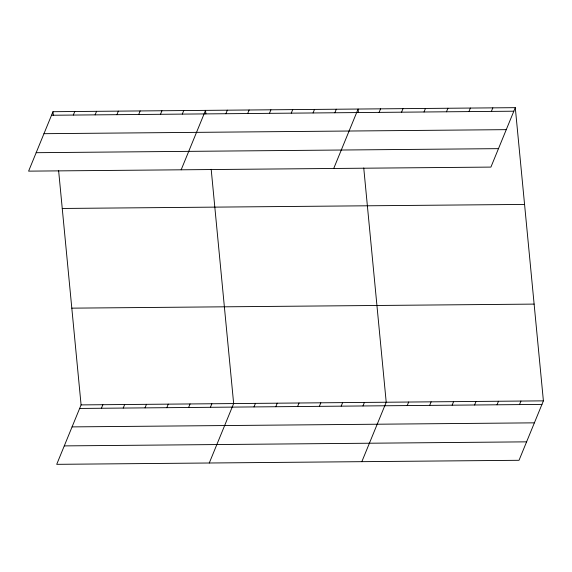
<?xml version="1.0" encoding="UTF-8"?>
<svg xmlns="http://www.w3.org/2000/svg" width="572" height="572" viewBox="0 0 572 572"><rect width="100%" height="100%" fill="white"/><g stroke="black" fill="none" stroke-linecap="round" stroke-linejoin="round"><path stroke-width="0.86" d="M52.974 111.704L28.6 171.142L490.912 167.095L515.286 107.665L52.974 111.704L53.31 115.229M73.316 115.058L74.768 111.519M95.109 114.865L96.568 111.325M116.91 114.679L118.361 111.132M138.703 114.486L140.154 110.947M160.496 114.293L161.947 110.754M182.289 114.107L183.741 110.56M58.623 170.642L81.088 404.904L56.714 464.335L519.026 460.296L543.4 400.858L515.286 107.665M181.16 169.805L205.541 110.375L205.877 113.892M101.43 408.258L102.881 404.711M225.883 113.721L227.334 110.181M123.223 408.065L124.675 404.526M247.676 113.535L249.127 109.988M145.023 407.872L146.475 404.332M269.469 113.342L270.921 109.803M166.817 407.686L168.268 404.139M291.262 113.149L292.714 109.609M188.61 407.493L190.061 403.954M313.063 112.963L314.514 109.416M210.403 407.3L211.855 403.761M334.856 112.77L336.307 109.231M209.273 463.005L233.655 403.567L211.19 169.305M333.726 168.468L358.101 109.037L358.437 112.555M253.997 406.921L255.448 403.382M379.107 112.384L380.559 108.844M275.79 406.728L277.241 403.188M401.558 112.183L403.01 108.644M297.583 406.535L299.034 402.995M424.016 111.99L425.468 108.451M319.376 406.349L320.828 402.81M446.467 111.79L447.919 108.251M341.169 406.156L342.628 402.616M468.926 111.597L470.377 108.058M362.97 405.963L364.421 402.423M491.377 111.397L492.835 107.858M361.84 461.668L386.214 402.238L363.749 167.968M407.214 405.577L408.673 402.037M429.672 405.384L431.124 401.844M452.13 405.183L453.582 401.644M474.581 404.99L476.033 401.451M497.039 404.79L498.491 401.251M519.49 404.597L520.942 401.058M51.523 115.251L513.835 111.204M43.958 133.691L506.27 129.651M36.165 152.695L498.477 148.648M62.255 208.465L524.567 204.418M71.815 308.151L534.119 304.104M81.088 404.904L543.4 400.858M79.637 408.444L541.949 404.397M72.072 426.891L534.384 422.844M64.279 445.895L526.59 441.849"/></g></svg>
